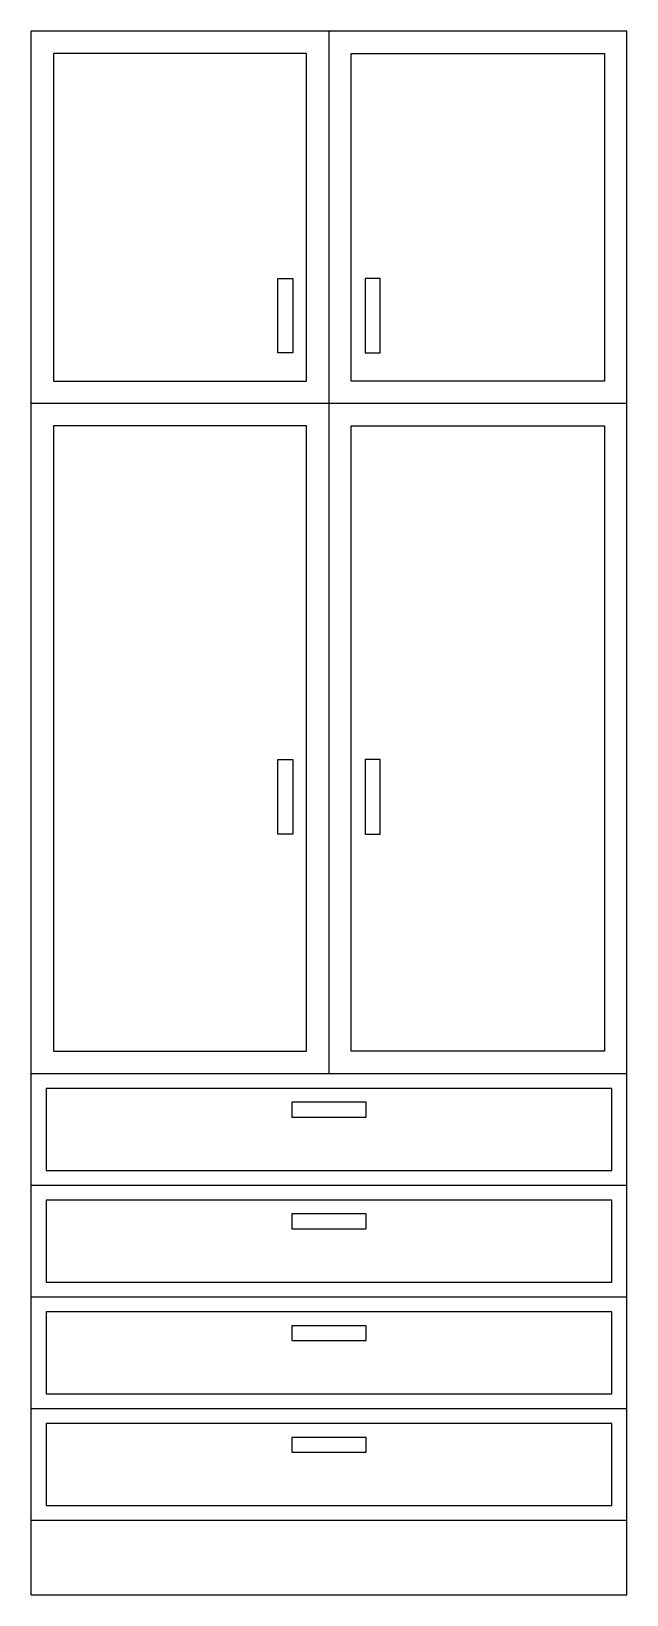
# Model space of a CAD drawing. Header units: millimetres. Extents: x -927.99 to -927.19, y 2702.53 to 2704.63.
import ezdxf

# ---------------------------------------------------------------- set-up
doc = ezdxf.new("R2010")
doc.units = ezdxf.units.MM
doc.header["$LTSCALE"] = 10
doc.layers.add('Móveis_armários', color=2, linetype='Continuous')

msp = doc.modelspace()

# ---------------------------------------------------------------- linework, layer by layer
at = {"layer": 'Móveis_armários'}
for p, q in [((-927.1851, 2704.6314), (-927.9851, 2704.6314)), ((-927.9851, 2702.5314), (-927.9851, 2704.6314)), ((-927.5851, 2704.6314), (-927.5851, 2703.2314)), ((-927.1851, 2702.5314), (-927.1851, 2704.6314)), ((-927.1851, 2704.1314), (-927.9851, 2704.1314)), ((-927.9851, 2703.2314), (-927.1851, 2703.2314)), ((-927.9851, 2703.0814), (-927.1851, 2703.0814)), ((-927.9851, 2702.9314), (-927.1851, 2702.9314)), ((-927.9851, 2702.7814), (-927.1851, 2702.7814)), ((-927.9851, 2702.6314), (-927.1851, 2702.6314)), ((-927.9851, 2702.5314), (-927.1851, 2702.5314))]:
    msp.add_line(p, q, dxfattribs=at)
at = {"layer": 'Móveis_armários', "color": 1}
for points in [[(-927.6151, 2704.6014), (-927.9551, 2704.6014), (-927.9551, 2704.1614), (-927.6151, 2704.1614)], [(-927.5551, 2704.6014), (-927.2151, 2704.6014), (-927.2151, 2704.1614), (-927.5551, 2704.1614)], [(-927.6337, 2704.1993), (-927.6537, 2704.1993), (-927.6537, 2704.2993), (-927.6337, 2704.2993)], [(-927.5365, 2704.1993), (-927.5165, 2704.1993), (-927.5165, 2704.2993), (-927.5365, 2704.2993)], [(-927.6151, 2704.1014), (-927.9551, 2704.1014), (-927.9551, 2703.2614), (-927.6151, 2703.2614)], [(-927.5551, 2704.1014), (-927.2151, 2704.1014), (-927.2151, 2703.2614), (-927.5551, 2703.2614)], [(-927.6337, 2703.5531), (-927.6537, 2703.5531), (-927.6537, 2703.6531), (-927.6337, 2703.6531)], [(-927.5365, 2703.5531), (-927.5165, 2703.5531), (-927.5165, 2703.6531), (-927.5365, 2703.6531)], [(-927.9651, 2703.1014), (-927.2051, 2703.1014), (-927.2051, 2703.2114), (-927.9651, 2703.2114)], [(-927.6351, 2703.1928), (-927.6351, 2703.1728), (-927.5351, 2703.1728), (-927.5351, 2703.1928)], [(-927.9651, 2702.9514), (-927.2051, 2702.9514), (-927.2051, 2703.0614), (-927.9651, 2703.0614)], [(-927.6351, 2703.0428), (-927.6351, 2703.0228), (-927.5351, 2703.0228), (-927.5351, 2703.0428)], [(-927.9651, 2702.8014), (-927.2051, 2702.8014), (-927.2051, 2702.9114), (-927.9651, 2702.9114)], [(-927.6351, 2702.8928), (-927.6351, 2702.8728), (-927.5351, 2702.8728), (-927.5351, 2702.8928)], [(-927.9651, 2702.6514), (-927.2051, 2702.6514), (-927.2051, 2702.7614), (-927.9651, 2702.7614)], [(-927.6351, 2702.7428), (-927.6351, 2702.7228), (-927.5351, 2702.7228), (-927.5351, 2702.7428)]]:
    msp.add_lwpolyline(points, close=True, dxfattribs=at)

doc.saveas('drawing.dxf')
